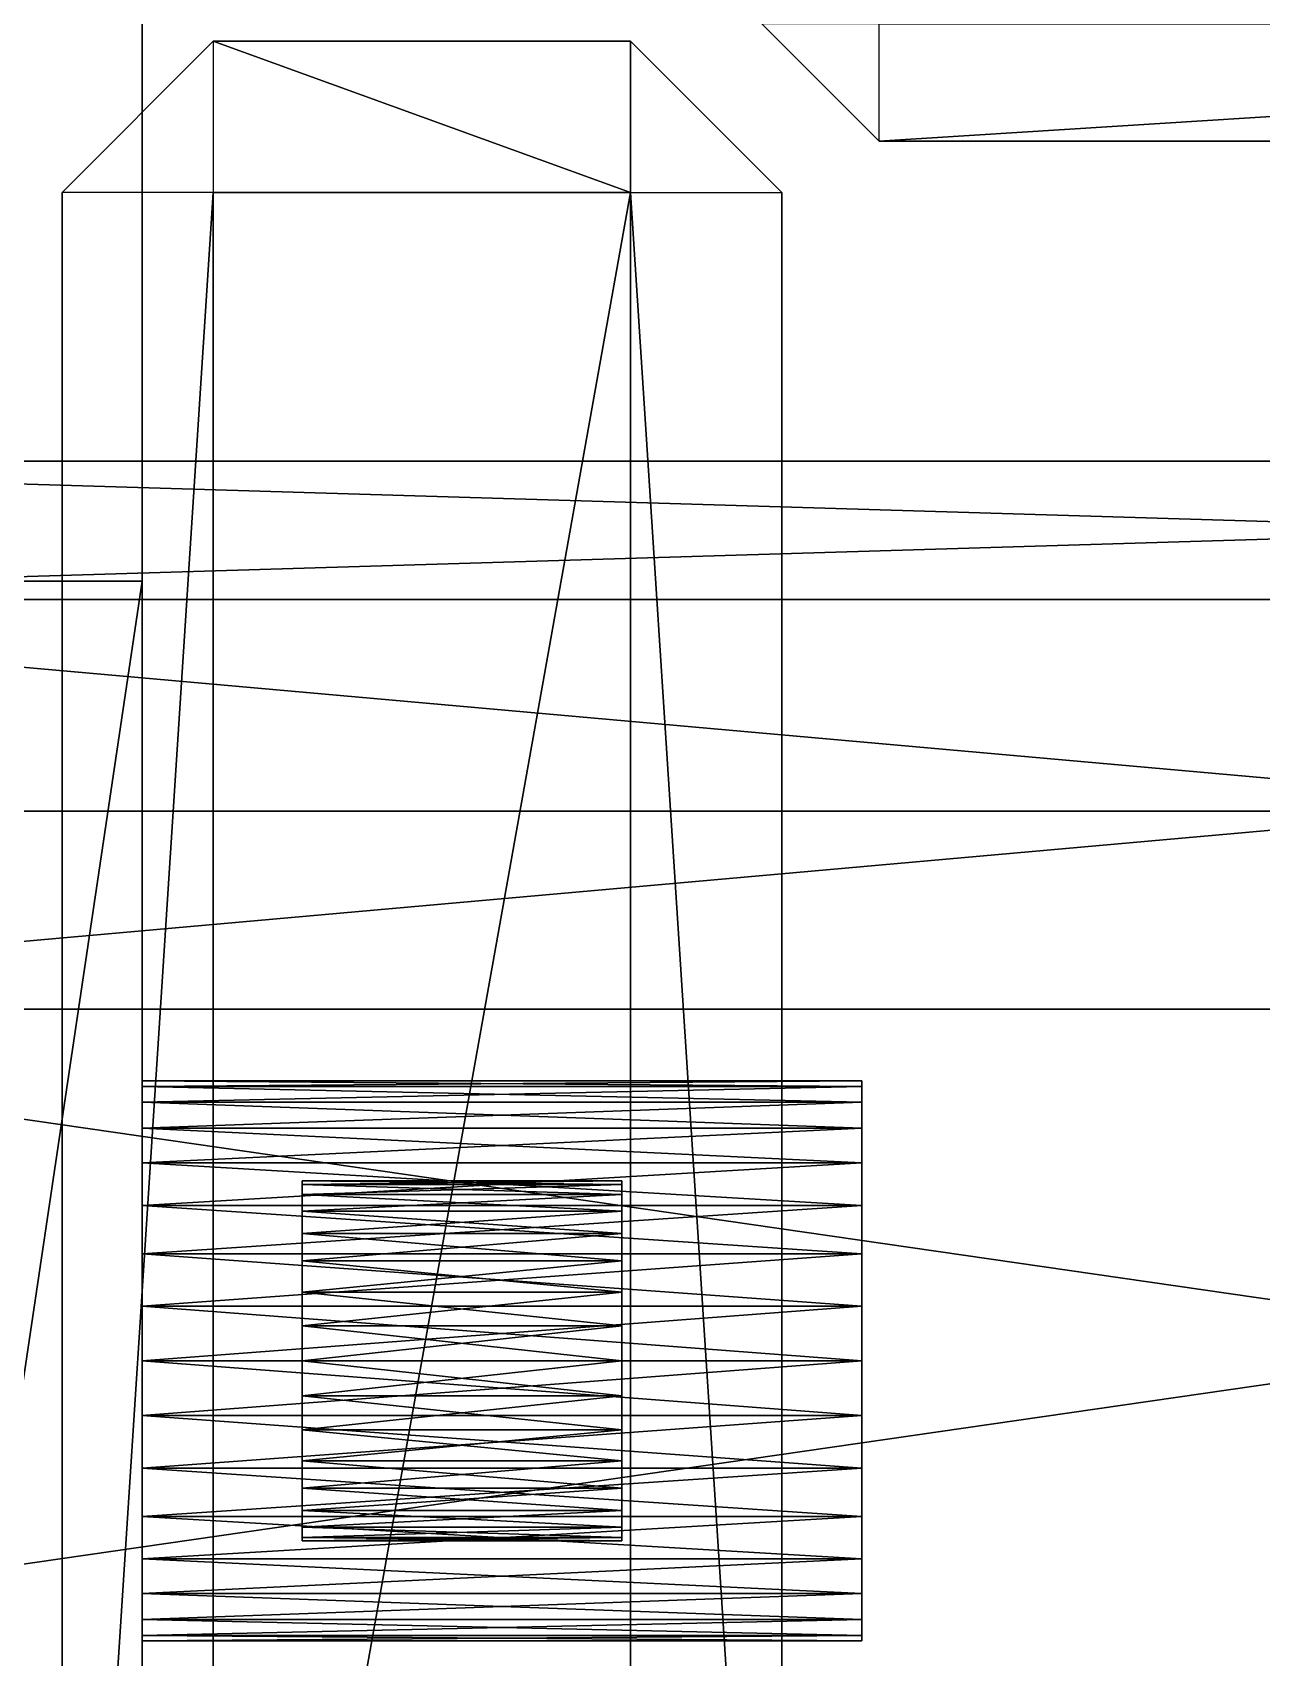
# Model space of a CAD drawing. Header units: millimetres. Extents: x -18 to 4450, y -985 to 970.
# Drawn here: x 3528.5 to 3590, y 300.2 to 381.4 of the extents above; entities that cross this region are included whole.
import ezdxf

# ---------------------------------------------------------------- set-up
doc = ezdxf.new("R2010")
doc.units = ezdxf.units.MM
for name, color, linetype in [('body__rear_spare_carrier_hardware_screw_5', 9, 'CONTINUOUS'), ('body__rear_spare_carrier_hardware_screw_6', 9, 'CONTINUOUS'), ('body__rear_spare_carrier_latch_pin', 9, 'CONTINUOUS'), ('body__rear_spare_carrier_latch_plate', 9, 'CONTINUOUS'), ('body__rear_spare_tire', 250, 'CONTINUOUS'), ('chassis__right_rear_frame_horn_top_plate', 251, 'CONTINUOUS'), ('chassis__right_rear_shackle_spring_hanger_inner_plate', 251, 'CONTINUOUS'), ('hard_top__rear_barn_door_right_subtle_crown', 40, 'CONTINUOUS')]:
    doc.layers.add(name, color=color, linetype=linetype)

msp = doc.modelspace()

# ---------------------------------------------------------------- linework, layer by layer
at = {"layer": 'body__rear_spare_carrier_hardware_screw_5'}
for points in [[(3542.000055, 324.000001, 1006.000042), (3558.000088, 324.000001, 1006.000042), (3558.000088, 323.827058, 1007.755756)], [(3542.000055, 324.000001, 1006.000042), (3558.000088, 323.827058, 1007.755756), (3542.000055, 323.827058, 1007.755756)], [(3542.000055, 314.999998, 1006.000042), (3542.000055, 323.827058, 1007.755756), (3542.000055, 324.000001, 1006.000042)], [(3542.000055, 323.827058, 1004.244208), (3558.000088, 323.827058, 1004.244208), (3558.000088, 324.000001, 1006.000042)], [(3542.000055, 323.827058, 1004.244208), (3558.000088, 324.000001, 1006.000042), (3542.000055, 324.000001, 1006.000042)], [(3542.000055, 314.999998, 1006.000042), (3542.000055, 324.000001, 1006.000042), (3542.000055, 323.827058, 1004.244208)], [(3542.000055, 323.827058, 1007.755756), (3558.000088, 323.827058, 1007.755756), (3558.000088, 323.314905, 1009.444118)], [(3542.000055, 323.827058, 1007.755756), (3558.000088, 323.314905, 1009.444118), (3542.000055, 323.314905, 1009.444118)], [(3542.000055, 314.999998, 1006.000042), (3542.000055, 323.314905, 1009.444118), (3542.000055, 323.827058, 1007.755756)], [(3542.000055, 323.314905, 1002.555847), (3558.000088, 323.314905, 1002.555847), (3558.000088, 323.827058, 1004.244208)], [(3542.000055, 323.314905, 1002.555847), (3558.000088, 323.827058, 1004.244208), (3542.000055, 323.827058, 1004.244208)], [(3542.000055, 314.999998, 1006.000042), (3542.000055, 323.827058, 1004.244208), (3542.000055, 323.314905, 1002.555847)], [(3558.000088, 314.999998, 1006.000042), (3558.000088, 324.000001, 1006.000042), (3558.000088, 323.827058, 1007.755756)], [(3558.000088, 314.999998, 1006.000042), (3558.000088, 323.827058, 1004.244208), (3558.000088, 324.000001, 1006.000042)], [(3558.000088, 314.999998, 1006.000042), (3558.000088, 323.827058, 1007.755756), (3558.000088, 323.314905, 1009.444118)], [(3558.000088, 314.999998, 1006.000042), (3558.000088, 323.314905, 1002.555847), (3558.000088, 323.827058, 1004.244208)], [(3542.000055, 323.314905, 1009.444118), (3558.000088, 323.314905, 1009.444118), (3558.000088, 322.483212, 1011.000156)], [(3542.000055, 323.314905, 1009.444118), (3558.000088, 322.483212, 1011.000156), (3542.000055, 322.483212, 1011.000156)], [(3542.000055, 314.999998, 1006.000042), (3542.000055, 322.483212, 1011.000156), (3542.000055, 323.314905, 1009.444118)], [(3542.000055, 322.483212, 1000.999808), (3558.000088, 322.483212, 1000.999808), (3558.000088, 323.314905, 1002.555847)], [(3542.000055, 322.483212, 1000.999808), (3558.000088, 323.314905, 1002.555847), (3542.000055, 323.314905, 1002.555847)], [(3542.000055, 314.999998, 1006.000042), (3542.000055, 323.314905, 1002.555847), (3542.000055, 322.483212, 1000.999808)], [(3558.000088, 314.999998, 1006.000042), (3558.000088, 323.314905, 1009.444118), (3558.000088, 322.483212, 1011.000156)], [(3558.000088, 314.999998, 1006.000042), (3558.000088, 322.483212, 1000.999808), (3558.000088, 323.314905, 1002.555847)], [(3542.000055, 322.483212, 1011.000156), (3558.000088, 322.483212, 1011.000156), (3558.000088, 321.363956, 1012.363911)], [(3542.000055, 322.483212, 1011.000156), (3558.000088, 321.363956, 1012.363911), (3542.000055, 321.363956, 1012.363911)], [(3542.000055, 314.999998, 1006.000042), (3542.000055, 321.363956, 1012.363911), (3542.000055, 322.483212, 1011.000156)], [(3542.000055, 321.363956, 999.636054), (3558.000088, 321.363956, 999.636054), (3558.000088, 322.483212, 1000.999808)], [(3542.000055, 321.363956, 999.636054), (3558.000088, 322.483212, 1000.999808), (3542.000055, 322.483212, 1000.999808)], [(3542.000055, 314.999998, 1006.000042), (3542.000055, 322.483212, 1000.999808), (3542.000055, 321.363956, 999.636054)], [(3558.000088, 314.999998, 1006.000042), (3558.000088, 322.483212, 1011.000156), (3558.000088, 321.363956, 1012.363911)], [(3558.000088, 314.999998, 1006.000042), (3558.000088, 321.363956, 999.636054), (3558.000088, 322.483212, 1000.999808)], [(3542.000055, 321.363956, 1012.363911), (3558.000088, 321.363956, 1012.363911), (3558.000088, 320.000142, 1013.483286)], [(3542.000055, 321.363956, 1012.363911), (3558.000088, 320.000142, 1013.483286), (3542.000055, 320.000142, 1013.483286)], [(3542.000055, 314.999998, 1006.000042), (3542.000055, 320.000142, 1013.483286), (3542.000055, 321.363956, 1012.363911)], [(3542.000055, 320.000142, 998.516798), (3558.000088, 320.000142, 998.516798), (3558.000088, 321.363956, 999.636054)], [(3542.000055, 320.000142, 998.516798), (3558.000088, 321.363956, 999.636054), (3542.000055, 321.363956, 999.636054)], [(3542.000055, 314.999998, 1006.000042), (3542.000055, 321.363956, 999.636054), (3542.000055, 320.000142, 998.516798)], [(3558.000088, 314.999998, 1006.000042), (3558.000088, 321.363956, 1012.363911), (3558.000088, 320.000142, 1013.483286)], [(3558.000088, 314.999998, 1006.000042), (3558.000088, 320.000142, 998.516798), (3558.000088, 321.363956, 999.636054)], [(3542.000055, 320.000142, 1013.483286), (3558.000088, 320.000142, 1013.483286), (3558.000088, 318.444163, 1014.31489)], [(3542.000055, 320.000142, 1013.483286), (3558.000088, 318.444163, 1014.31489), (3542.000055, 318.444163, 1014.31489)], [(3542.000055, 314.999998, 1006.000042), (3542.000055, 318.444163, 1014.31489), (3542.000055, 320.000142, 1013.483286)], [(3542.000055, 318.444163, 997.685075), (3558.000088, 318.444163, 997.685075), (3558.000088, 320.000142, 998.516798)], [(3542.000055, 318.444163, 997.685075), (3558.000088, 320.000142, 998.516798), (3542.000055, 320.000142, 998.516798)], [(3542.000055, 314.999998, 1006.000042), (3542.000055, 320.000142, 998.516798), (3542.000055, 318.444163, 997.685075)], [(3558.000088, 314.999998, 1006.000042), (3558.000088, 320.000142, 1013.483286), (3558.000088, 318.444163, 1014.31489)], [(3558.000088, 314.999998, 1006.000042), (3558.000088, 318.444163, 997.685075), (3558.000088, 320.000142, 998.516798)], [(3542.000055, 318.444163, 1014.31489), (3558.000088, 318.444163, 1014.31489), (3558.000088, 316.755801, 1014.827013)], [(3542.000055, 318.444163, 1014.31489), (3558.000088, 316.755801, 1014.827013), (3542.000055, 316.755801, 1014.827013)], [(3542.000055, 314.999998, 1006.000042), (3542.000055, 316.755801, 1014.827013), (3542.000055, 318.444163, 1014.31489)], [(3542.000055, 316.755801, 997.172952), (3558.000088, 316.755801, 997.172952), (3558.000088, 318.444163, 997.685075)], [(3542.000055, 316.755801, 997.172952), (3558.000088, 318.444163, 997.685075), (3542.000055, 318.444163, 997.685075)], [(3542.000055, 314.999998, 1006.000042), (3542.000055, 318.444163, 997.685075), (3542.000055, 316.755801, 997.172952)], [(3558.000088, 314.999998, 1006.000042), (3558.000088, 318.444163, 1014.31489), (3558.000088, 316.755801, 1014.827013)], [(3558.000088, 314.999998, 1006.000042), (3558.000088, 316.755801, 997.172952), (3558.000088, 318.444163, 997.685075)], [(3542.000055, 316.755801, 1014.827013), (3558.000088, 316.755801, 1014.827013), (3558.000088, 314.999998, 1014.999986)], [(3542.000055, 316.755801, 1014.827013), (3558.000088, 314.999998, 1014.999986), (3542.000055, 314.999998, 1014.999986)], [(3542.000055, 314.999998, 1006.000042), (3542.000055, 314.999998, 1014.999986), (3542.000055, 316.755801, 1014.827013)], [(3542.000055, 314.999998, 996.999979), (3558.000088, 314.999998, 996.999979), (3558.000088, 316.755801, 997.172952)], [(3542.000055, 314.999998, 996.999979), (3558.000088, 316.755801, 997.172952), (3542.000055, 316.755801, 997.172952)], [(3542.000055, 314.999998, 1006.000042), (3542.000055, 316.755801, 997.172952), (3542.000055, 314.999998, 996.999979)], [(3558.000088, 314.999998, 1006.000042), (3558.000088, 316.755801, 1014.827013), (3558.000088, 314.999998, 1014.999986)], [(3558.000088, 314.999998, 1006.000042), (3558.000088, 314.999998, 996.999979), (3558.000088, 316.755801, 997.172952)], [(3542.000055, 314.999998, 1014.999986), (3558.000088, 314.999998, 1014.999986), (3558.000088, 313.244194, 1014.827013)], [(3542.000055, 314.999998, 1014.999986), (3558.000088, 313.244194, 1014.827013), (3542.000055, 313.244194, 1014.827013)], [(3542.000055, 314.999998, 1006.000042), (3542.000055, 313.244194, 1014.827013), (3542.000055, 314.999998, 1014.999986)], [(3542.000055, 314.999998, 1006.000042), (3542.000055, 311.555862, 1014.31489), (3542.000055, 313.244194, 1014.827013)], [(3542.000055, 314.999998, 1006.000042), (3542.000055, 309.999853, 1013.483286), (3542.000055, 311.555862, 1014.31489)], [(3542.000055, 314.999998, 1006.000042), (3542.000055, 308.636039, 1012.363911), (3542.000055, 309.999853, 1013.483286)], [(3542.000055, 314.999998, 1006.000042), (3542.000055, 307.516783, 1011.000156), (3542.000055, 308.636039, 1012.363911)], [(3542.000055, 314.999998, 1006.000042), (3542.000055, 306.68509, 1009.444118), (3542.000055, 307.516783, 1011.000156)], [(3542.000055, 314.999998, 1006.000042), (3542.000055, 306.172937, 1007.755756), (3542.000055, 306.68509, 1009.444118)], [(3542.000055, 314.999998, 1006.000042), (3542.000055, 305.999994, 1006.000042), (3542.000055, 306.172937, 1007.755756)], [(3542.000055, 314.999998, 1006.000042), (3542.000055, 306.172937, 1004.244208), (3542.000055, 305.999994, 1006.000042)], [(3542.000055, 314.999998, 1006.000042), (3542.000055, 306.68509, 1002.555847), (3542.000055, 306.172937, 1004.244208)], [(3542.000055, 314.999998, 1006.000042), (3542.000055, 307.516783, 1000.999808), (3542.000055, 306.68509, 1002.555847)], [(3542.000055, 314.999998, 1006.000042), (3542.000055, 308.636039, 999.636054), (3542.000055, 307.516783, 1000.999808)], [(3542.000055, 314.999998, 1006.000042), (3542.000055, 309.999853, 998.516798), (3542.000055, 308.636039, 999.636054)], [(3542.000055, 314.999998, 1006.000042), (3542.000055, 311.555862, 997.685075), (3542.000055, 309.999853, 998.516798)], [(3542.000055, 314.999998, 1006.000042), (3542.000055, 313.244194, 997.172952), (3542.000055, 311.555862, 997.685075)], [(3542.000055, 313.244194, 997.172952), (3558.000088, 313.244194, 997.172952), (3558.000088, 314.999998, 996.999979)], [(3542.000055, 313.244194, 997.172952), (3558.000088, 314.999998, 996.999979), (3542.000055, 314.999998, 996.999979)], [(3542.000055, 314.999998, 1006.000042), (3542.000055, 314.999998, 996.999979), (3542.000055, 313.244194, 997.172952)], [(3558.000088, 314.999998, 1006.000042), (3558.000088, 314.999998, 1014.999986), (3558.000088, 313.244194, 1014.827013)], [(3558.000088, 314.999998, 1006.000042), (3558.000088, 313.244194, 1014.827013), (3558.000088, 311.555862, 1014.31489)], [(3558.000088, 314.999998, 1006.000042), (3558.000088, 311.555862, 1014.31489), (3558.000088, 309.999853, 1013.483286)], [(3558.000088, 314.999998, 1006.000042), (3558.000088, 309.999853, 1013.483286), (3558.000088, 308.636039, 1012.363911)], [(3558.000088, 314.999998, 1006.000042), (3558.000088, 308.636039, 1012.363911), (3558.000088, 307.516783, 1011.000156)], [(3558.000088, 314.999998, 1006.000042), (3558.000088, 307.516783, 1011.000156), (3558.000088, 306.68509, 1009.444118)], [(3558.000088, 314.999998, 1006.000042), (3558.000088, 306.68509, 1009.444118), (3558.000088, 306.172937, 1007.755756)], [(3558.000088, 314.999998, 1006.000042), (3558.000088, 306.172937, 1007.755756), (3558.000088, 305.999994, 1006.000042)], [(3558.000088, 314.999998, 1006.000042), (3558.000088, 305.999994, 1006.000042), (3558.000088, 306.172937, 1004.244208)], [(3558.000088, 314.999998, 1006.000042), (3558.000088, 306.172937, 1004.244208), (3558.000088, 306.68509, 1002.555847)], [(3558.000088, 314.999998, 1006.000042), (3558.000088, 306.68509, 1002.555847), (3558.000088, 307.516783, 1000.999808)], [(3558.000088, 314.999998, 1006.000042), (3558.000088, 307.516783, 1000.999808), (3558.000088, 308.636039, 999.636054)], [(3558.000088, 314.999998, 1006.000042), (3558.000088, 308.636039, 999.636054), (3558.000088, 309.999853, 998.516798)], [(3558.000088, 314.999998, 1006.000042), (3558.000088, 309.999853, 998.516798), (3558.000088, 311.555862, 997.685075)], [(3558.000088, 314.999998, 1006.000042), (3558.000088, 311.555862, 997.685075), (3558.000088, 313.244194, 997.172952)], [(3558.000088, 314.999998, 1006.000042), (3558.000088, 313.244194, 997.172952), (3558.000088, 314.999998, 996.999979)], [(3542.000055, 313.244194, 1014.827013), (3558.000088, 313.244194, 1014.827013), (3558.000088, 311.555862, 1014.31489)], [(3542.000055, 313.244194, 1014.827013), (3558.000088, 311.555862, 1014.31489), (3542.000055, 311.555862, 1014.31489)], [(3542.000055, 311.555862, 997.685075), (3558.000088, 311.555862, 997.685075), (3558.000088, 313.244194, 997.172952)], [(3542.000055, 311.555862, 997.685075), (3558.000088, 313.244194, 997.172952), (3542.000055, 313.244194, 997.172952)], [(3542.000055, 311.555862, 1014.31489), (3558.000088, 311.555862, 1014.31489), (3558.000088, 309.999853, 1013.483286)], [(3542.000055, 311.555862, 1014.31489), (3558.000088, 309.999853, 1013.483286), (3542.000055, 309.999853, 1013.483286)], [(3542.000055, 309.999853, 998.516798), (3558.000088, 309.999853, 998.516798), (3558.000088, 311.555862, 997.685075)], [(3542.000055, 309.999853, 998.516798), (3558.000088, 311.555862, 997.685075), (3542.000055, 311.555862, 997.685075)], [(3542.000055, 309.999853, 1013.483286), (3558.000088, 309.999853, 1013.483286), (3558.000088, 308.636039, 1012.363911)], [(3542.000055, 309.999853, 1013.483286), (3558.000088, 308.636039, 1012.363911), (3542.000055, 308.636039, 1012.363911)], [(3542.000055, 308.636039, 999.636054), (3558.000088, 308.636039, 999.636054), (3558.000088, 309.999853, 998.516798)], [(3542.000055, 308.636039, 999.636054), (3558.000088, 309.999853, 998.516798), (3542.000055, 309.999853, 998.516798)], [(3542.000055, 308.636039, 1012.363911), (3558.000088, 308.636039, 1012.363911), (3558.000088, 307.516783, 1011.000156)], [(3542.000055, 308.636039, 1012.363911), (3558.000088, 307.516783, 1011.000156), (3542.000055, 307.516783, 1011.000156)], [(3542.000055, 307.516783, 1000.999808), (3558.000088, 307.516783, 1000.999808), (3558.000088, 308.636039, 999.636054)], [(3542.000055, 307.516783, 1000.999808), (3558.000088, 308.636039, 999.636054), (3542.000055, 308.636039, 999.636054)], [(3542.000055, 307.516783, 1011.000156), (3558.000088, 307.516783, 1011.000156), (3558.000088, 306.68509, 1009.444118)], [(3542.000055, 307.516783, 1011.000156), (3558.000088, 306.68509, 1009.444118), (3542.000055, 306.68509, 1009.444118)], [(3542.000055, 306.68509, 1002.555847), (3558.000088, 306.68509, 1002.555847), (3558.000088, 307.516783, 1000.999808)], [(3542.000055, 306.68509, 1002.555847), (3558.000088, 307.516783, 1000.999808), (3542.000055, 307.516783, 1000.999808)], [(3542.000055, 306.68509, 1009.444118), (3558.000088, 306.68509, 1009.444118), (3558.000088, 306.172937, 1007.755756)], [(3542.000055, 306.68509, 1009.444118), (3558.000088, 306.172937, 1007.755756), (3542.000055, 306.172937, 1007.755756)], [(3542.000055, 306.172937, 1004.244208), (3558.000088, 306.172937, 1004.244208), (3558.000088, 306.68509, 1002.555847)], [(3542.000055, 306.172937, 1004.244208), (3558.000088, 306.68509, 1002.555847), (3542.000055, 306.68509, 1002.555847)], [(3542.000055, 306.172937, 1007.755756), (3558.000088, 306.172937, 1007.755756), (3558.000088, 305.999994, 1006.000042)], [(3542.000055, 306.172937, 1007.755756), (3558.000088, 305.999994, 1006.000042), (3542.000055, 305.999994, 1006.000042)], [(3542.000055, 305.999994, 1006.000042), (3558.000088, 305.999994, 1006.000042), (3558.000088, 306.172937, 1004.244208)], [(3542.000055, 305.999994, 1006.000042), (3558.000088, 306.172937, 1004.244208), (3542.000055, 306.172937, 1004.244208)]]:
    msp.add_3dface(points, dxfattribs=at)
at = {"layer": 'body__rear_spare_carrier_hardware_screw_6'}
for points in [[(3542.000055, 324.000001, 1077.999949), (3558.000088, 324.000001, 1077.999949), (3558.000088, 323.827058, 1079.755783)], [(3542.000055, 324.000001, 1077.999949), (3558.000088, 323.827058, 1079.755783), (3542.000055, 323.827058, 1079.755783)], [(3542.000055, 314.999998, 1077.999949), (3542.000055, 323.827058, 1079.755783), (3542.000055, 324.000001, 1077.999949)], [(3542.000055, 323.827058, 1076.244235), (3558.000088, 323.827058, 1076.244235), (3558.000088, 324.000001, 1077.999949)], [(3542.000055, 323.827058, 1076.244235), (3558.000088, 324.000001, 1077.999949), (3542.000055, 324.000001, 1077.999949)], [(3542.000055, 314.999998, 1077.999949), (3542.000055, 324.000001, 1077.999949), (3542.000055, 323.827058, 1076.244235)], [(3542.000055, 323.827058, 1079.755783), (3558.000088, 323.827058, 1079.755783), (3558.000088, 323.314905, 1081.444144)], [(3542.000055, 323.827058, 1079.755783), (3558.000088, 323.314905, 1081.444144), (3542.000055, 323.314905, 1081.444144)], [(3542.000055, 314.999998, 1077.999949), (3542.000055, 323.314905, 1081.444144), (3542.000055, 323.827058, 1079.755783)], [(3542.000055, 323.314905, 1074.555874), (3558.000088, 323.314905, 1074.555874), (3558.000088, 323.827058, 1076.244235)], [(3542.000055, 323.314905, 1074.555874), (3558.000088, 323.827058, 1076.244235), (3542.000055, 323.827058, 1076.244235)], [(3542.000055, 314.999998, 1077.999949), (3542.000055, 323.827058, 1076.244235), (3542.000055, 323.314905, 1074.555874)], [(3558.000088, 314.999998, 1077.999949), (3558.000088, 324.000001, 1077.999949), (3558.000088, 323.827058, 1079.755783)], [(3558.000088, 314.999998, 1077.999949), (3558.000088, 323.827058, 1076.244235), (3558.000088, 324.000001, 1077.999949)], [(3558.000088, 314.999998, 1077.999949), (3558.000088, 323.827058, 1079.755783), (3558.000088, 323.314905, 1081.444144)], [(3558.000088, 314.999998, 1077.999949), (3558.000088, 323.314905, 1074.555874), (3558.000088, 323.827058, 1076.244235)], [(3542.000055, 323.314905, 1081.444144), (3558.000088, 323.314905, 1081.444144), (3558.000088, 322.483212, 1083.000183)], [(3542.000055, 323.314905, 1081.444144), (3558.000088, 322.483212, 1083.000183), (3542.000055, 322.483212, 1083.000183)], [(3542.000055, 314.999998, 1077.999949), (3542.000055, 322.483212, 1083.000183), (3542.000055, 323.314905, 1081.444144)], [(3542.000055, 322.483212, 1072.999835), (3558.000088, 322.483212, 1072.999835), (3558.000088, 323.314905, 1074.555874)], [(3542.000055, 322.483212, 1072.999835), (3558.000088, 323.314905, 1074.555874), (3542.000055, 323.314905, 1074.555874)], [(3542.000055, 314.999998, 1077.999949), (3542.000055, 323.314905, 1074.555874), (3542.000055, 322.483212, 1072.999835)], [(3558.000088, 314.999998, 1077.999949), (3558.000088, 323.314905, 1081.444144), (3558.000088, 322.483212, 1083.000183)], [(3558.000088, 314.999998, 1077.999949), (3558.000088, 322.483212, 1072.999835), (3558.000088, 323.314905, 1074.555874)], [(3542.000055, 322.483212, 1083.000183), (3558.000088, 322.483212, 1083.000183), (3558.000088, 321.363956, 1084.363937)], [(3542.000055, 322.483212, 1083.000183), (3558.000088, 321.363956, 1084.363937), (3542.000055, 321.363956, 1084.363937)], [(3542.000055, 314.999998, 1077.999949), (3542.000055, 321.363956, 1084.363937), (3542.000055, 322.483212, 1083.000183)], [(3542.000055, 321.363956, 1071.636081), (3558.000088, 321.363956, 1071.636081), (3558.000088, 322.483212, 1072.999835)], [(3542.000055, 321.363956, 1071.636081), (3558.000088, 322.483212, 1072.999835), (3542.000055, 322.483212, 1072.999835)], [(3542.000055, 314.999998, 1077.999949), (3542.000055, 322.483212, 1072.999835), (3542.000055, 321.363956, 1071.636081)], [(3558.000088, 314.999998, 1077.999949), (3558.000088, 322.483212, 1083.000183), (3558.000088, 321.363956, 1084.363937)], [(3558.000088, 314.999998, 1077.999949), (3558.000088, 321.363956, 1071.636081), (3558.000088, 322.483212, 1072.999835)], [(3542.000055, 321.363956, 1084.363937), (3558.000088, 321.363956, 1084.363937), (3558.000088, 320.000142, 1085.483193)], [(3542.000055, 321.363956, 1084.363937), (3558.000088, 320.000142, 1085.483193), (3542.000055, 320.000142, 1085.483193)], [(3542.000055, 314.999998, 1077.999949), (3542.000055, 320.000142, 1085.483193), (3542.000055, 321.363956, 1084.363937)], [(3542.000055, 320.000142, 1070.516825), (3558.000088, 320.000142, 1070.516825), (3558.000088, 321.363956, 1071.636081)], [(3542.000055, 320.000142, 1070.516825), (3558.000088, 321.363956, 1071.636081), (3542.000055, 321.363956, 1071.636081)], [(3542.000055, 314.999998, 1077.999949), (3542.000055, 321.363956, 1071.636081), (3542.000055, 320.000142, 1070.516825)], [(3558.000088, 314.999998, 1077.999949), (3558.000088, 321.363956, 1084.363937), (3558.000088, 320.000142, 1085.483193)], [(3558.000088, 314.999998, 1077.999949), (3558.000088, 320.000142, 1070.516825), (3558.000088, 321.363956, 1071.636081)], [(3542.000055, 320.000142, 1085.483193), (3558.000088, 320.000142, 1085.483193), (3558.000088, 318.444163, 1086.314917)], [(3542.000055, 320.000142, 1085.483193), (3558.000088, 318.444163, 1086.314917), (3542.000055, 318.444163, 1086.314917)], [(3542.000055, 314.999998, 1077.999949), (3542.000055, 318.444163, 1086.314917), (3542.000055, 320.000142, 1085.483193)], [(3542.000055, 318.444163, 1069.685102), (3558.000088, 318.444163, 1069.685102), (3558.000088, 320.000142, 1070.516825)], [(3542.000055, 318.444163, 1069.685102), (3558.000088, 320.000142, 1070.516825), (3542.000055, 320.000142, 1070.516825)], [(3542.000055, 314.999998, 1077.999949), (3542.000055, 320.000142, 1070.516825), (3542.000055, 318.444163, 1069.685102)], [(3558.000088, 314.999998, 1077.999949), (3558.000088, 320.000142, 1085.483193), (3558.000088, 318.444163, 1086.314917)], [(3558.000088, 314.999998, 1077.999949), (3558.000088, 318.444163, 1069.685102), (3558.000088, 320.000142, 1070.516825)], [(3542.000055, 318.444163, 1086.314917), (3558.000088, 318.444163, 1086.314917), (3558.000088, 316.755801, 1086.82704)], [(3542.000055, 318.444163, 1086.314917), (3558.000088, 316.755801, 1086.82704), (3542.000055, 316.755801, 1086.82704)], [(3542.000055, 314.999998, 1077.999949), (3542.000055, 316.755801, 1086.82704), (3542.000055, 318.444163, 1086.314917)], [(3542.000055, 316.755801, 1069.172978), (3558.000088, 316.755801, 1069.172978), (3558.000088, 318.444163, 1069.685102)], [(3542.000055, 316.755801, 1069.172978), (3558.000088, 318.444163, 1069.685102), (3542.000055, 318.444163, 1069.685102)], [(3542.000055, 314.999998, 1077.999949), (3542.000055, 318.444163, 1069.685102), (3542.000055, 316.755801, 1069.172978)], [(3558.000088, 314.999998, 1077.999949), (3558.000088, 318.444163, 1086.314917), (3558.000088, 316.755801, 1086.82704)], [(3558.000088, 314.999998, 1077.999949), (3558.000088, 316.755801, 1069.172978), (3558.000088, 318.444163, 1069.685102)], [(3542.000055, 316.755801, 1086.82704), (3558.000088, 316.755801, 1086.82704), (3558.000088, 314.999998, 1087.000012)], [(3542.000055, 316.755801, 1086.82704), (3558.000088, 314.999998, 1087.000012), (3542.000055, 314.999998, 1087.000012)], [(3542.000055, 314.999998, 1077.999949), (3542.000055, 314.999998, 1087.000012), (3542.000055, 316.755801, 1086.82704)], [(3542.000055, 314.999998, 1069.000006), (3558.000088, 314.999998, 1069.000006), (3558.000088, 316.755801, 1069.172978)], [(3542.000055, 314.999998, 1069.000006), (3558.000088, 316.755801, 1069.172978), (3542.000055, 316.755801, 1069.172978)], [(3542.000055, 314.999998, 1077.999949), (3542.000055, 316.755801, 1069.172978), (3542.000055, 314.999998, 1069.000006)], [(3558.000088, 314.999998, 1077.999949), (3558.000088, 316.755801, 1086.82704), (3558.000088, 314.999998, 1087.000012)], [(3558.000088, 314.999998, 1077.999949), (3558.000088, 314.999998, 1069.000006), (3558.000088, 316.755801, 1069.172978)], [(3542.000055, 314.999998, 1087.000012), (3558.000088, 314.999998, 1087.000012), (3558.000088, 313.244194, 1086.82704)], [(3542.000055, 314.999998, 1087.000012), (3558.000088, 313.244194, 1086.82704), (3542.000055, 313.244194, 1086.82704)], [(3542.000055, 314.999998, 1077.999949), (3542.000055, 313.244194, 1086.82704), (3542.000055, 314.999998, 1087.000012)], [(3542.000055, 314.999998, 1077.999949), (3542.000055, 311.555862, 1086.314917), (3542.000055, 313.244194, 1086.82704)], [(3542.000055, 314.999998, 1077.999949), (3542.000055, 309.999853, 1085.483193), (3542.000055, 311.555862, 1086.314917)], [(3542.000055, 314.999998, 1077.999949), (3542.000055, 308.636039, 1084.363937), (3542.000055, 309.999853, 1085.483193)], [(3542.000055, 314.999998, 1077.999949), (3542.000055, 307.516783, 1083.000183), (3542.000055, 308.636039, 1084.363937)], [(3542.000055, 314.999998, 1077.999949), (3542.000055, 306.68509, 1081.444144), (3542.000055, 307.516783, 1083.000183)], [(3542.000055, 314.999998, 1077.999949), (3542.000055, 306.172937, 1079.755783), (3542.000055, 306.68509, 1081.444144)], [(3542.000055, 314.999998, 1077.999949), (3542.000055, 305.999994, 1077.999949), (3542.000055, 306.172937, 1079.755783)], [(3542.000055, 314.999998, 1077.999949), (3542.000055, 306.172937, 1076.244235), (3542.000055, 305.999994, 1077.999949)], [(3542.000055, 314.999998, 1077.999949), (3542.000055, 306.68509, 1074.555874), (3542.000055, 306.172937, 1076.244235)], [(3542.000055, 314.999998, 1077.999949), (3542.000055, 307.516783, 1072.999835), (3542.000055, 306.68509, 1074.555874)], [(3542.000055, 314.999998, 1077.999949), (3542.000055, 308.636039, 1071.636081), (3542.000055, 307.516783, 1072.999835)], [(3542.000055, 314.999998, 1077.999949), (3542.000055, 309.999853, 1070.516825), (3542.000055, 308.636039, 1071.636081)], [(3542.000055, 314.999998, 1077.999949), (3542.000055, 311.555862, 1069.685102), (3542.000055, 309.999853, 1070.516825)], [(3542.000055, 314.999998, 1077.999949), (3542.000055, 313.244194, 1069.172978), (3542.000055, 311.555862, 1069.685102)], [(3542.000055, 313.244194, 1069.172978), (3558.000088, 313.244194, 1069.172978), (3558.000088, 314.999998, 1069.000006)], [(3542.000055, 313.244194, 1069.172978), (3558.000088, 314.999998, 1069.000006), (3542.000055, 314.999998, 1069.000006)], [(3542.000055, 314.999998, 1077.999949), (3542.000055, 314.999998, 1069.000006), (3542.000055, 313.244194, 1069.172978)], [(3558.000088, 314.999998, 1077.999949), (3558.000088, 314.999998, 1087.000012), (3558.000088, 313.244194, 1086.82704)], [(3558.000088, 314.999998, 1077.999949), (3558.000088, 313.244194, 1086.82704), (3558.000088, 311.555862, 1086.314917)], [(3558.000088, 314.999998, 1077.999949), (3558.000088, 311.555862, 1086.314917), (3558.000088, 309.999853, 1085.483193)], [(3558.000088, 314.999998, 1077.999949), (3558.000088, 309.999853, 1085.483193), (3558.000088, 308.636039, 1084.363937)], [(3558.000088, 314.999998, 1077.999949), (3558.000088, 308.636039, 1084.363937), (3558.000088, 307.516783, 1083.000183)], [(3558.000088, 314.999998, 1077.999949), (3558.000088, 307.516783, 1083.000183), (3558.000088, 306.68509, 1081.444144)], [(3558.000088, 314.999998, 1077.999949), (3558.000088, 306.68509, 1081.444144), (3558.000088, 306.172937, 1079.755783)], [(3558.000088, 314.999998, 1077.999949), (3558.000088, 306.172937, 1079.755783), (3558.000088, 305.999994, 1077.999949)], [(3558.000088, 314.999998, 1077.999949), (3558.000088, 305.999994, 1077.999949), (3558.000088, 306.172937, 1076.244235)], [(3558.000088, 314.999998, 1077.999949), (3558.000088, 306.172937, 1076.244235), (3558.000088, 306.68509, 1074.555874)], [(3558.000088, 314.999998, 1077.999949), (3558.000088, 306.68509, 1074.555874), (3558.000088, 307.516783, 1072.999835)], [(3558.000088, 314.999998, 1077.999949), (3558.000088, 307.516783, 1072.999835), (3558.000088, 308.636039, 1071.636081)], [(3558.000088, 314.999998, 1077.999949), (3558.000088, 308.636039, 1071.636081), (3558.000088, 309.999853, 1070.516825)], [(3558.000088, 314.999998, 1077.999949), (3558.000088, 309.999853, 1070.516825), (3558.000088, 311.555862, 1069.685102)], [(3558.000088, 314.999998, 1077.999949), (3558.000088, 311.555862, 1069.685102), (3558.000088, 313.244194, 1069.172978)], [(3558.000088, 314.999998, 1077.999949), (3558.000088, 313.244194, 1069.172978), (3558.000088, 314.999998, 1069.000006)], [(3542.000055, 313.244194, 1086.82704), (3558.000088, 313.244194, 1086.82704), (3558.000088, 311.555862, 1086.314917)], [(3542.000055, 313.244194, 1086.82704), (3558.000088, 311.555862, 1086.314917), (3542.000055, 311.555862, 1086.314917)], [(3542.000055, 311.555862, 1069.685102), (3558.000088, 311.555862, 1069.685102), (3558.000088, 313.244194, 1069.172978)], [(3542.000055, 311.555862, 1069.685102), (3558.000088, 313.244194, 1069.172978), (3542.000055, 313.244194, 1069.172978)], [(3542.000055, 311.555862, 1086.314917), (3558.000088, 311.555862, 1086.314917), (3558.000088, 309.999853, 1085.483193)], [(3542.000055, 311.555862, 1086.314917), (3558.000088, 309.999853, 1085.483193), (3542.000055, 309.999853, 1085.483193)], [(3542.000055, 309.999853, 1070.516825), (3558.000088, 309.999853, 1070.516825), (3558.000088, 311.555862, 1069.685102)], [(3542.000055, 309.999853, 1070.516825), (3558.000088, 311.555862, 1069.685102), (3542.000055, 311.555862, 1069.685102)], [(3542.000055, 309.999853, 1085.483193), (3558.000088, 309.999853, 1085.483193), (3558.000088, 308.636039, 1084.363937)], [(3542.000055, 309.999853, 1085.483193), (3558.000088, 308.636039, 1084.363937), (3542.000055, 308.636039, 1084.363937)], [(3542.000055, 308.636039, 1071.636081), (3558.000088, 308.636039, 1071.636081), (3558.000088, 309.999853, 1070.516825)], [(3542.000055, 308.636039, 1071.636081), (3558.000088, 309.999853, 1070.516825), (3542.000055, 309.999853, 1070.516825)], [(3542.000055, 308.636039, 1084.363937), (3558.000088, 308.636039, 1084.363937), (3558.000088, 307.516783, 1083.000183)], [(3542.000055, 308.636039, 1084.363937), (3558.000088, 307.516783, 1083.000183), (3542.000055, 307.516783, 1083.000183)], [(3542.000055, 307.516783, 1072.999835), (3558.000088, 307.516783, 1072.999835), (3558.000088, 308.636039, 1071.636081)], [(3542.000055, 307.516783, 1072.999835), (3558.000088, 308.636039, 1071.636081), (3542.000055, 308.636039, 1071.636081)], [(3542.000055, 307.516783, 1083.000183), (3558.000088, 307.516783, 1083.000183), (3558.000088, 306.68509, 1081.444144)], [(3542.000055, 307.516783, 1083.000183), (3558.000088, 306.68509, 1081.444144), (3542.000055, 306.68509, 1081.444144)], [(3542.000055, 306.68509, 1074.555874), (3558.000088, 306.68509, 1074.555874), (3558.000088, 307.516783, 1072.999835)], [(3542.000055, 306.68509, 1074.555874), (3558.000088, 307.516783, 1072.999835), (3542.000055, 307.516783, 1072.999835)], [(3542.000055, 306.68509, 1081.444144), (3558.000088, 306.68509, 1081.444144), (3558.000088, 306.172937, 1079.755783)], [(3542.000055, 306.68509, 1081.444144), (3558.000088, 306.172937, 1079.755783), (3542.000055, 306.172937, 1079.755783)], [(3542.000055, 306.172937, 1076.244235), (3558.000088, 306.172937, 1076.244235), (3558.000088, 306.68509, 1074.555874)], [(3542.000055, 306.172937, 1076.244235), (3558.000088, 306.68509, 1074.555874), (3542.000055, 306.68509, 1074.555874)], [(3542.000055, 306.172937, 1079.755783), (3558.000088, 306.172937, 1079.755783), (3558.000088, 305.999994, 1077.999949)], [(3542.000055, 306.172937, 1079.755783), (3558.000088, 305.999994, 1077.999949), (3542.000055, 305.999994, 1077.999949)], [(3542.000055, 305.999994, 1077.999949), (3558.000088, 305.999994, 1077.999949), (3558.000088, 306.172937, 1076.244235)], [(3542.000055, 305.999994, 1077.999949), (3558.000088, 306.172937, 1076.244235), (3542.000055, 306.172937, 1076.244235)]]:
    msp.add_3dface(points, dxfattribs=at)
at = {"layer": 'body__rear_spare_carrier_latch_pin'}
for points in [[(3533.99992, 328.999996, 1042.000055), (3569.999933, 328.999996, 1042.000055), (3569.999933, 328.731, 1044.731259)], [(3533.99992, 328.999996, 1042.000055), (3569.999933, 328.731, 1044.731259), (3533.99992, 328.731, 1044.731259)], [(3533.99992, 314.999998, 1042.000055), (3533.99992, 328.731, 1044.731259), (3533.99992, 328.999996, 1042.000055)], [(3533.99992, 328.731, 1039.268732), (3569.999933, 328.731, 1039.268732), (3569.999933, 328.999996, 1042.000055)], [(3533.99992, 328.731, 1039.268732), (3569.999933, 328.999996, 1042.000055), (3533.99992, 328.999996, 1042.000055)], [(3533.99992, 314.999998, 1042.000055), (3533.99992, 328.999996, 1042.000055), (3533.99992, 328.731, 1039.268732)], [(3533.99992, 328.731, 1044.731259), (3569.999933, 328.731, 1044.731259), (3569.999933, 327.934325, 1047.357559)], [(3533.99992, 328.731, 1044.731259), (3569.999933, 327.934325, 1047.357559), (3533.99992, 327.934325, 1047.357559)], [(3533.99992, 314.999998, 1042.000055), (3533.99992, 327.934325, 1047.357559), (3533.99992, 328.731, 1044.731259)], [(3533.99992, 327.934325, 1036.642432), (3569.999933, 327.934325, 1036.642432), (3569.999933, 328.731, 1039.268732)], [(3533.99992, 327.934325, 1036.642432), (3569.999933, 328.731, 1039.268732), (3533.99992, 328.731, 1039.268732)], [(3533.99992, 314.999998, 1042.000055), (3533.99992, 328.731, 1039.268732), (3533.99992, 327.934325, 1036.642432)], [(3569.999933, 314.999998, 1042.000055), (3569.999933, 328.999996, 1042.000055), (3569.999933, 328.731, 1044.731259)], [(3569.999933, 314.999998, 1042.000055), (3569.999933, 328.731, 1039.268732), (3569.999933, 328.999996, 1042.000055)], [(3569.999933, 314.999998, 1042.000055), (3569.999933, 328.731, 1044.731259), (3569.999933, 327.934325, 1047.357559)], [(3569.999933, 314.999998, 1042.000055), (3569.999933, 327.934325, 1036.642432), (3569.999933, 328.731, 1039.268732)], [(3533.99992, 327.934325, 1047.357559), (3569.999933, 327.934325, 1047.357559), (3569.999933, 326.640576, 1049.777985)], [(3533.99992, 327.934325, 1047.357559), (3569.999933, 326.640576, 1049.777985), (3533.99992, 326.640576, 1049.777985)], [(3533.99992, 314.999998, 1042.000055), (3533.99992, 326.640576, 1049.777985), (3533.99992, 327.934325, 1047.357559)], [(3533.99992, 326.640576, 1034.222007), (3569.999933, 326.640576, 1034.222007), (3569.999933, 327.934325, 1036.642432)], [(3533.99992, 326.640576, 1034.222007), (3569.999933, 327.934325, 1036.642432), (3533.99992, 327.934325, 1036.642432)], [(3533.99992, 314.999998, 1042.000055), (3533.99992, 327.934325, 1036.642432), (3533.99992, 326.640576, 1034.222007)], [(3569.999933, 314.999998, 1042.000055), (3569.999933, 327.934325, 1047.357559), (3569.999933, 326.640576, 1049.777985)], [(3569.999933, 314.999998, 1042.000055), (3569.999933, 326.640576, 1034.222007), (3569.999933, 327.934325, 1036.642432)], [(3533.99992, 326.640576, 1049.777985), (3569.999933, 326.640576, 1049.777985), (3569.999933, 324.899495, 1051.899552)], [(3533.99992, 326.640576, 1049.777985), (3569.999933, 324.899495, 1051.899552), (3533.99992, 324.899495, 1051.899552)], [(3533.99992, 314.999998, 1042.000055), (3533.99992, 324.899495, 1051.899552), (3533.99992, 326.640576, 1049.777985)], [(3533.99992, 324.899495, 1032.100558), (3569.999933, 324.899495, 1032.100558), (3569.999933, 326.640576, 1034.222007)], [(3533.99992, 324.899495, 1032.100558), (3569.999933, 326.640576, 1034.222007), (3533.99992, 326.640576, 1034.222007)], [(3533.99992, 314.999998, 1042.000055), (3533.99992, 326.640576, 1034.222007), (3533.99992, 324.899495, 1032.100558)], [(3569.999933, 314.999998, 1042.000055), (3569.999933, 326.640576, 1049.777985), (3569.999933, 324.899495, 1051.899552)], [(3569.999933, 314.999998, 1042.000055), (3569.999933, 324.899495, 1032.100558), (3569.999933, 326.640576, 1034.222007)], [(3533.99992, 324.899495, 1051.899552), (3569.999933, 324.899495, 1051.899552), (3569.999933, 322.777987, 1053.640604)], [(3533.99992, 324.899495, 1051.899552), (3569.999933, 322.777987, 1053.640604), (3533.99992, 322.777987, 1053.640604)], [(3533.99992, 314.999998, 1042.000055), (3533.99992, 322.777987, 1053.640604), (3533.99992, 324.899495, 1051.899552)], [(3533.99992, 322.777987, 1030.359387), (3569.999933, 322.777987, 1030.359387), (3569.999933, 324.899495, 1032.100558)], [(3533.99992, 322.777987, 1030.359387), (3569.999933, 324.899495, 1032.100558), (3533.99992, 324.899495, 1032.100558)], [(3533.99992, 314.999998, 1042.000055), (3533.99992, 324.899495, 1032.100558), (3533.99992, 322.777987, 1030.359387)], [(3569.999933, 314.999998, 1042.000055), (3569.999933, 324.899495, 1051.899552), (3569.999933, 322.777987, 1053.640604)], [(3569.999933, 314.999998, 1042.000055), (3569.999933, 322.777987, 1030.359387), (3569.999933, 324.899495, 1032.100558)], [(3533.99992, 322.777987, 1053.640604), (3569.999933, 322.777987, 1053.640604), (3569.999933, 320.357561, 1054.934263)], [(3533.99992, 322.777987, 1053.640604), (3569.999933, 320.357561, 1054.934263), (3533.99992, 320.357561, 1054.934263)], [(3533.99992, 314.999998, 1042.000055), (3533.99992, 320.357561, 1054.934263), (3533.99992, 322.777987, 1053.640604)], [(3533.99992, 320.357561, 1029.065728), (3569.999933, 320.357561, 1029.065728), (3569.999933, 322.777987, 1030.359387)], [(3533.99992, 320.357561, 1029.065728), (3569.999933, 322.777987, 1030.359387), (3533.99992, 322.777987, 1030.359387)], [(3533.99992, 314.999998, 1042.000055), (3533.99992, 322.777987, 1030.359387), (3533.99992, 320.357561, 1029.065728)], [(3569.999933, 314.999998, 1042.000055), (3569.999933, 322.777987, 1053.640604), (3569.999933, 320.357561, 1054.934263)], [(3569.999933, 314.999998, 1042.000055), (3569.999933, 320.357561, 1029.065728), (3569.999933, 322.777987, 1030.359387)], [(3533.99992, 320.357561, 1054.934263), (3569.999933, 320.357561, 1054.934263), (3569.999933, 317.731261, 1055.730939)], [(3533.99992, 320.357561, 1054.934263), (3569.999933, 317.731261, 1055.730939), (3533.99992, 317.731261, 1055.730939)], [(3533.99992, 314.999998, 1042.000055), (3533.99992, 317.731261, 1055.730939), (3533.99992, 320.357561, 1054.934263)], [(3533.99992, 317.731261, 1028.269053), (3569.999933, 317.731261, 1028.269053), (3569.999933, 320.357561, 1029.065728)], [(3533.99992, 317.731261, 1028.269053), (3569.999933, 320.357561, 1029.065728), (3533.99992, 320.357561, 1029.065728)], [(3533.99992, 314.999998, 1042.000055), (3533.99992, 320.357561, 1029.065728), (3533.99992, 317.731261, 1028.269053)], [(3569.999933, 314.999998, 1042.000055), (3569.999933, 320.357561, 1054.934263), (3569.999933, 317.731261, 1055.730939)], [(3569.999933, 314.999998, 1042.000055), (3569.999933, 317.731261, 1028.269053), (3569.999933, 320.357561, 1029.065728)], [(3533.99992, 317.731261, 1055.730939), (3569.999933, 317.731261, 1055.730939), (3569.999933, 314.999998, 1055.999994)], [(3533.99992, 317.731261, 1055.730939), (3569.999933, 314.999998, 1055.999994), (3533.99992, 314.999998, 1055.999994)], [(3533.99992, 314.999998, 1042.000055), (3533.99992, 314.999998, 1055.999994), (3533.99992, 317.731261, 1055.730939)], [(3533.99992, 314.999998, 1027.999997), (3569.999933, 314.999998, 1027.999997), (3569.999933, 317.731261, 1028.269053)], [(3533.99992, 314.999998, 1027.999997), (3569.999933, 317.731261, 1028.269053), (3533.99992, 317.731261, 1028.269053)], [(3533.99992, 314.999998, 1042.000055), (3533.99992, 317.731261, 1028.269053), (3533.99992, 314.999998, 1027.999997)], [(3569.999933, 314.999998, 1042.000055), (3569.999933, 317.731261, 1055.730939), (3569.999933, 314.999998, 1055.999994)], [(3569.999933, 314.999998, 1042.000055), (3569.999933, 314.999998, 1027.999997), (3569.999933, 317.731261, 1028.269053)], [(3533.99992, 314.999998, 1055.999994), (3569.999933, 314.999998, 1055.999994), (3569.999933, 312.268734, 1055.730939)], [(3533.99992, 314.999998, 1055.999994), (3569.999933, 312.268734, 1055.730939), (3533.99992, 312.268734, 1055.730939)], [(3533.99992, 314.999998, 1042.000055), (3533.99992, 312.268734, 1055.730939), (3533.99992, 314.999998, 1055.999994)], [(3533.99992, 314.999998, 1042.000055), (3533.99992, 309.642434, 1054.934263), (3533.99992, 312.268734, 1055.730939)], [(3533.99992, 314.999998, 1042.000055), (3533.99992, 307.222009, 1053.640604), (3533.99992, 309.642434, 1054.934263)], [(3533.99992, 314.999998, 1042.000055), (3533.99992, 305.100501, 1051.899552), (3533.99992, 307.222009, 1053.640604)], [(3533.99992, 314.999998, 1042.000055), (3533.99992, 303.359419, 1049.777985), (3533.99992, 305.100501, 1051.899552)], [(3533.99992, 314.999998, 1042.000055), (3533.99992, 302.0657, 1047.357559), (3533.99992, 303.359419, 1049.777985)], [(3533.99992, 314.999998, 1042.000055), (3533.99992, 301.268995, 1044.731259), (3533.99992, 302.0657, 1047.357559)], [(3533.99992, 314.999998, 1042.000055), (3533.99992, 300.999999, 1042.000055), (3533.99992, 301.268995, 1044.731259)], [(3533.99992, 314.999998, 1042.000055), (3533.99992, 301.268995, 1039.268732), (3533.99992, 300.999999, 1042.000055)], [(3533.99992, 314.999998, 1042.000055), (3533.99992, 302.0657, 1036.642432), (3533.99992, 301.268995, 1039.268732)], [(3533.99992, 314.999998, 1042.000055), (3533.99992, 303.359419, 1034.222007), (3533.99992, 302.0657, 1036.642432)], [(3533.99992, 314.999998, 1042.000055), (3533.99992, 305.100501, 1032.100558), (3533.99992, 303.359419, 1034.222007)], [(3533.99992, 314.999998, 1042.000055), (3533.99992, 307.222009, 1030.359387), (3533.99992, 305.100501, 1032.100558)], [(3533.99992, 314.999998, 1042.000055), (3533.99992, 309.642434, 1029.065728), (3533.99992, 307.222009, 1030.359387)], [(3533.99992, 314.999998, 1042.000055), (3533.99992, 312.268734, 1028.269053), (3533.99992, 309.642434, 1029.065728)], [(3533.99992, 312.268734, 1028.269053), (3569.999933, 312.268734, 1028.269053), (3569.999933, 314.999998, 1027.999997)], [(3533.99992, 312.268734, 1028.269053), (3569.999933, 314.999998, 1027.999997), (3533.99992, 314.999998, 1027.999997)], [(3533.99992, 314.999998, 1042.000055), (3533.99992, 314.999998, 1027.999997), (3533.99992, 312.268734, 1028.269053)], [(3569.999933, 314.999998, 1042.000055), (3569.999933, 314.999998, 1055.999994), (3569.999933, 312.268734, 1055.730939)], [(3569.999933, 314.999998, 1042.000055), (3569.999933, 312.268734, 1055.730939), (3569.999933, 309.642434, 1054.934263)], [(3569.999933, 314.999998, 1042.000055), (3569.999933, 309.642434, 1054.934263), (3569.999933, 307.222009, 1053.640604)], [(3569.999933, 314.999998, 1042.000055), (3569.999933, 307.222009, 1053.640604), (3569.999933, 305.100501, 1051.899552)], [(3569.999933, 314.999998, 1042.000055), (3569.999933, 305.100501, 1051.899552), (3569.999933, 303.359419, 1049.777985)], [(3569.999933, 314.999998, 1042.000055), (3569.999933, 303.359419, 1049.777985), (3569.999933, 302.0657, 1047.357559)], [(3569.999933, 314.999998, 1042.000055), (3569.999933, 302.0657, 1047.357559), (3569.999933, 301.268995, 1044.731259)], [(3569.999933, 314.999998, 1042.000055), (3569.999933, 301.268995, 1044.731259), (3569.999933, 300.999999, 1042.000055)], [(3569.999933, 314.999998, 1042.000055), (3569.999933, 300.999999, 1042.000055), (3569.999933, 301.268995, 1039.268732)], [(3569.999933, 314.999998, 1042.000055), (3569.999933, 301.268995, 1039.268732), (3569.999933, 302.0657, 1036.642432)], [(3569.999933, 314.999998, 1042.000055), (3569.999933, 302.0657, 1036.642432), (3569.999933, 303.359419, 1034.222007)], [(3569.999933, 314.999998, 1042.000055), (3569.999933, 303.359419, 1034.222007), (3569.999933, 305.100501, 1032.100558)], [(3569.999933, 314.999998, 1042.000055), (3569.999933, 305.100501, 1032.100558), (3569.999933, 307.222009, 1030.359387)], [(3569.999933, 314.999998, 1042.000055), (3569.999933, 307.222009, 1030.359387), (3569.999933, 309.642434, 1029.065728)], [(3569.999933, 314.999998, 1042.000055), (3569.999933, 309.642434, 1029.065728), (3569.999933, 312.268734, 1028.269053)], [(3569.999933, 314.999998, 1042.000055), (3569.999933, 312.268734, 1028.269053), (3569.999933, 314.999998, 1027.999997)], [(3533.99992, 312.268734, 1055.730939), (3569.999933, 312.268734, 1055.730939), (3569.999933, 309.642434, 1054.934263)], [(3533.99992, 312.268734, 1055.730939), (3569.999933, 309.642434, 1054.934263), (3533.99992, 309.642434, 1054.934263)], [(3533.99992, 309.642434, 1029.065728), (3569.999933, 309.642434, 1029.065728), (3569.999933, 312.268734, 1028.269053)], [(3533.99992, 309.642434, 1029.065728), (3569.999933, 312.268734, 1028.269053), (3533.99992, 312.268734, 1028.269053)], [(3533.99992, 309.642434, 1054.934263), (3569.999933, 309.642434, 1054.934263), (3569.999933, 307.222009, 1053.640604)], [(3533.99992, 309.642434, 1054.934263), (3569.999933, 307.222009, 1053.640604), (3533.99992, 307.222009, 1053.640604)], [(3533.99992, 307.222009, 1030.359387), (3569.999933, 307.222009, 1030.359387), (3569.999933, 309.642434, 1029.065728)], [(3533.99992, 307.222009, 1030.359387), (3569.999933, 309.642434, 1029.065728), (3533.99992, 309.642434, 1029.065728)], [(3533.99992, 307.222009, 1053.640604), (3569.999933, 307.222009, 1053.640604), (3569.999933, 305.100501, 1051.899552)], [(3533.99992, 307.222009, 1053.640604), (3569.999933, 305.100501, 1051.899552), (3533.99992, 305.100501, 1051.899552)], [(3533.99992, 305.100501, 1032.100558), (3569.999933, 305.100501, 1032.100558), (3569.999933, 307.222009, 1030.359387)], [(3533.99992, 305.100501, 1032.100558), (3569.999933, 307.222009, 1030.359387), (3533.99992, 307.222009, 1030.359387)], [(3533.99992, 305.100501, 1051.899552), (3569.999933, 305.100501, 1051.899552), (3569.999933, 303.359419, 1049.777985)], [(3533.99992, 305.100501, 1051.899552), (3569.999933, 303.359419, 1049.777985), (3533.99992, 303.359419, 1049.777985)], [(3533.99992, 303.359419, 1034.222007), (3569.999933, 303.359419, 1034.222007), (3569.999933, 305.100501, 1032.100558)], [(3533.99992, 303.359419, 1034.222007), (3569.999933, 305.100501, 1032.100558), (3533.99992, 305.100501, 1032.100558)], [(3533.99992, 303.359419, 1049.777985), (3569.999933, 303.359419, 1049.777985), (3569.999933, 302.0657, 1047.357559)], [(3533.99992, 303.359419, 1049.777985), (3569.999933, 302.0657, 1047.357559), (3533.99992, 302.0657, 1047.357559)], [(3533.99992, 302.0657, 1036.642432), (3569.999933, 302.0657, 1036.642432), (3569.999933, 303.359419, 1034.222007)], [(3533.99992, 302.0657, 1036.642432), (3569.999933, 303.359419, 1034.222007), (3533.99992, 303.359419, 1034.222007)], [(3533.99992, 302.0657, 1047.357559), (3569.999933, 302.0657, 1047.357559), (3569.999933, 301.268995, 1044.731259)], [(3533.99992, 302.0657, 1047.357559), (3569.999933, 301.268995, 1044.731259), (3533.99992, 301.268995, 1044.731259)], [(3533.99992, 301.268995, 1039.268732), (3569.999933, 301.268995, 1039.268732), (3569.999933, 302.0657, 1036.642432)], [(3533.99992, 301.268995, 1039.268732), (3569.999933, 302.0657, 1036.642432), (3533.99992, 302.0657, 1036.642432)], [(3533.99992, 301.268995, 1044.731259), (3569.999933, 301.268995, 1044.731259), (3569.999933, 300.999999, 1042.000055)], [(3533.99992, 301.268995, 1044.731259), (3569.999933, 300.999999, 1042.000055), (3533.99992, 300.999999, 1042.000055)], [(3533.99992, 300.999999, 1042.000055), (3569.999933, 300.999999, 1042.000055), (3569.999933, 301.268995, 1039.268732)], [(3533.99992, 300.999999, 1042.000055), (3569.999933, 301.268995, 1039.268732), (3533.99992, 301.268995, 1039.268732)]]:
    msp.add_3dface(points, dxfattribs=at)
at = {"layer": 'body__rear_spare_carrier_latch_plate'}
for points in [[(3529.999971, 373.439997, 1049.559951), (3537.559986, 381.000012, 1049.559951), (3537.559986, 381.000012, 1126.440048)], [(3529.999971, 373.439997, 1049.559951), (3537.559986, 381.000012, 1126.440048), (3529.999971, 373.439997, 1126.440048)], [(3529.999971, 373.439997, 1049.559951), (3537.559986, 381.000012, 1049.559951), (3537.559986, 373.439997, 1042.000055)], [(3529.999971, 373.439997, 1126.440048), (3537.559986, 381.000012, 1126.440048), (3537.559986, 373.439997, 1133.999944)], [(3537.559986, 381.000012, 1049.559951), (3537.559986, 381.000012, 1126.440048), (3558.43997, 381.000012, 1126.440048)], [(3537.559986, 381.000012, 1049.559951), (3558.43997, 381.000012, 1126.440048), (3558.43997, 381.000012, 1049.559951)], [(3537.559986, 381.000012, 1049.559951), (3537.559986, 373.439997, 1042.000055), (3558.43997, 373.439997, 1042.000055)], [(3537.559986, 381.000012, 1049.559951), (3558.43997, 373.439997, 1042.000055), (3558.43997, 381.000012, 1049.559951)], [(3537.559986, 381.000012, 1126.440048), (3537.559986, 373.439997, 1133.999944), (3558.43997, 373.439997, 1133.999944)], [(3537.559986, 381.000012, 1126.440048), (3558.43997, 373.439997, 1133.999944), (3558.43997, 381.000012, 1126.440048)], [(3565.999985, 373.439997, 1049.559951), (3558.43997, 381.000012, 1049.559951), (3558.43997, 381.000012, 1126.440048)], [(3565.999985, 373.439997, 1049.559951), (3558.43997, 381.000012, 1126.440048), (3565.999985, 373.439997, 1126.440048)], [(3565.999985, 373.439997, 1049.559951), (3558.43997, 381.000012, 1049.559951), (3558.43997, 373.439997, 1042.000055)], [(3565.999985, 373.439997, 1126.440048), (3558.43997, 381.000012, 1126.440048), (3558.43997, 373.439997, 1133.999944)], [(3529.999971, 256.559998, 1049.559951), (3529.999971, 256.559998, 1126.440048), (3529.999971, 373.439997, 1126.440048)], [(3529.999971, 256.559998, 1049.559951), (3529.999971, 373.439997, 1126.440048), (3529.999971, 373.439997, 1049.559951)], [(3529.999971, 256.559998, 1049.559951), (3537.559986, 256.559998, 1042.000055), (3537.559986, 373.439997, 1042.000055)], [(3529.999971, 256.559998, 1049.559951), (3537.559986, 373.439997, 1042.000055), (3529.999971, 373.439997, 1049.559951)], [(3529.999971, 256.559998, 1126.440048), (3537.559986, 256.559998, 1133.999944), (3537.559986, 373.439997, 1133.999944)], [(3529.999971, 256.559998, 1126.440048), (3537.559986, 373.439997, 1133.999944), (3529.999971, 373.439997, 1126.440048)], [(3537.559986, 256.559998, 1133.999944), (3558.43997, 256.559998, 1133.999944), (3558.43997, 373.439997, 1133.999944)], [(3537.559986, 256.559998, 1133.999944), (3558.43997, 373.439997, 1133.999944), (3537.559986, 373.439997, 1133.999944)], [(3537.559986, 256.559998, 1042.000055), (3537.559986, 373.439997, 1042.000055), (3558.43997, 373.439997, 1042.000055)], [(3537.559986, 256.559998, 1042.000055), (3558.43997, 373.439997, 1042.000055), (3558.43997, 256.559998, 1042.000055)], [(3565.999985, 256.559998, 1049.559951), (3558.43997, 256.559998, 1042.000055), (3558.43997, 373.439997, 1042.000055)], [(3565.999985, 256.559998, 1049.559951), (3558.43997, 373.439997, 1042.000055), (3565.999985, 373.439997, 1049.559951)], [(3565.999985, 256.559998, 1126.440048), (3558.43997, 256.559998, 1133.999944), (3558.43997, 373.439997, 1133.999944)], [(3565.999985, 256.559998, 1126.440048), (3558.43997, 373.439997, 1133.999944), (3565.999985, 373.439997, 1126.440048)], [(3565.999985, 256.559998, 1049.559951), (3565.999985, 373.439997, 1049.559951), (3565.999985, 373.439997, 1126.440048)], [(3565.999985, 256.559998, 1049.559951), (3565.999985, 373.439997, 1126.440048), (3565.999985, 256.559998, 1126.440048)]]:
    msp.add_3dface(points, dxfattribs=at)
at = {"layer": 'body__rear_spare_tire'}
for points in [[(3490.00001, 360.000014, 1019.999981), (3720.000029, 360.000014, 1019.999981), (3720.000029, 353.082687, 1090.232491)], [(3490.00001, 360.000014, 1019.999981), (3720.000029, 353.082687, 1090.232491), (3490.00001, 353.082687, 1090.232491)], [(3490.00001, 353.082687, 949.76747), (3720.000029, 353.082687, 949.76747), (3720.000029, 360.000014, 1019.999981)], [(3490.00001, 353.082687, 949.76747), (3720.000029, 360.000014, 1019.999981), (3490.00001, 360.000014, 1019.999981)], [(3490.00001, 353.082687, 1090.232491), (3720.000029, 353.082687, 1090.232491), (3720.000029, 332.59663, 1157.765985)], [(3490.00001, 353.082687, 1090.232491), (3720.000029, 332.59663, 1157.765985), (3490.00001, 332.59663, 1157.765985)], [(3490.00001, 332.59663, 882.233977), (3720.000029, 332.59663, 882.233977), (3720.000029, 353.082687, 949.76747)], [(3490.00001, 332.59663, 882.233977), (3720.000029, 353.082687, 949.76747), (3490.00001, 353.082687, 949.76747)], [(3490.00001, 332.59663, 1157.765985), (3720.000029, 332.59663, 1157.765985), (3720.000029, 299.329072, 1220.005274)], [(3490.00001, 332.59663, 1157.765985), (3720.000029, 299.329072, 1220.005274), (3490.00001, 299.329072, 1220.005274)], [(3490.00001, 299.329072, 819.994688), (3720.000029, 299.329072, 819.994688), (3720.000029, 332.59663, 882.233977)], [(3490.00001, 299.329072, 819.994688), (3720.000029, 332.59663, 882.233977), (3490.00001, 332.59663, 882.233977)]]:
    msp.add_3dface(points, dxfattribs=at)
at = {"layer": 'chassis__right_rear_frame_horn_top_plate'}
for points in [[(3230.000019, 342.500001, 578.999996), (3650.000095, 342.500001, 578.999996), (3650.000095, 437.5, 578.999996)], [(3230.000019, 342.500001, 578.999996), (3650.000095, 437.5, 578.999996), (3230.000019, 437.5, 578.999996)], [(3230.000019, 342.500001, 555.000007), (3230.000019, 437.5, 555.000007), (3650.000095, 437.5, 555.000007)], [(3230.000019, 342.500001, 555.000007), (3650.000095, 437.5, 555.000007), (3650.000095, 342.500001, 555.000007)], [(3230.000019, 342.500001, 555.000007), (3650.000095, 342.500001, 555.000007), (3650.000095, 342.500001, 578.999996)], [(3230.000019, 342.500001, 555.000007), (3650.000095, 342.500001, 578.999996), (3230.000019, 342.500001, 578.999996)]]:
    msp.add_3dface(points, dxfattribs=at)
at = {"layer": 'chassis__right_rear_shackle_spring_hanger_inner_plate'}
for points in [[(3565.000057, 381.879985, 365.880013), (3570.879936, 375.999987, 365.880013), (3570.879936, 375.999987, 534.120023)], [(3565.000057, 381.879985, 365.880013), (3570.879936, 375.999987, 534.120023), (3565.000057, 381.879985, 534.120023)], [(3565.000057, 381.879985, 365.880013), (3570.879936, 375.999987, 365.880013), (3570.879936, 381.879985, 360.000014)], [(3565.000057, 381.879985, 534.120023), (3570.879936, 375.999987, 534.120023), (3570.879936, 381.879985, 540.000021)], [(3570.879936, 375.999987, 365.880013), (3570.879936, 381.879985, 360.000014), (3664.119959, 381.879985, 360.000014)], [(3570.879936, 375.999987, 365.880013), (3664.119959, 381.879985, 360.000014), (3664.119959, 375.999987, 365.880013)], [(3570.879936, 375.999987, 534.120023), (3570.879936, 381.879985, 540.000021), (3664.119959, 381.879985, 540.000021)], [(3570.879936, 375.999987, 534.120023), (3664.119959, 381.879985, 540.000021), (3664.119959, 375.999987, 534.120023)], [(3570.879936, 375.999987, 365.880013), (3664.119959, 375.999987, 365.880013), (3664.119959, 375.999987, 534.120023)], [(3570.879936, 375.999987, 365.880013), (3664.119959, 375.999987, 534.120023), (3570.879936, 375.999987, 534.120023)]]:
    msp.add_3dface(points, dxfattribs=at)
at = {"layer": 'hard_top__rear_barn_door_right_subtle_crown'}
for points in [[(3483.999968, 354.000002, 938.000023), (3533.99992, 354.000002, 941.999972), (3533.99992, 689.999998, 924.000025)], [(3483.999968, 354.000002, 938.000023), (3533.99992, 689.999998, 924.000025), (3483.999968, 689.999998, 920.000017)], [(3483.999968, 354.000002, 921.999991), (3483.999968, 689.999998, 903.999984), (3533.99992, 689.999998, 907.999992)], [(3483.999968, 354.000002, 921.999991), (3533.99992, 689.999998, 907.999992), (3533.99992, 354.000002, 925.999999)], [(3533.99992, 354.000002, 941.999972), (3533.99992, 354.000002, 925.999999), (3533.99992, 689.999998, 907.999992)], [(3533.99992, 354.000002, 941.999972), (3533.99992, 689.999998, 907.999992), (3533.99992, 689.999998, 924.000025)], [(3483.999968, 17.999999, 920.000017), (3533.99992, 17.999999, 924.000025), (3533.99992, 354.000002, 941.999972)], [(3483.999968, 17.999999, 920.000017), (3533.99992, 354.000002, 941.999972), (3483.999968, 354.000002, 938.000023)], [(3483.999968, 17.999999, 903.999984), (3483.999968, 354.000002, 921.999991), (3533.99992, 354.000002, 925.999999)], [(3483.999968, 17.999999, 903.999984), (3533.99992, 354.000002, 925.999999), (3533.99992, 17.999999, 907.999992)], [(3533.99992, 17.999999, 924.000025), (3533.99992, 17.999999, 907.999992), (3533.99992, 354.000002, 925.999999)], [(3533.99992, 17.999999, 924.000025), (3533.99992, 354.000002, 925.999999), (3533.99992, 354.000002, 941.999972)]]:
    msp.add_3dface(points, dxfattribs=at)

doc.saveas('drawing.dxf')
